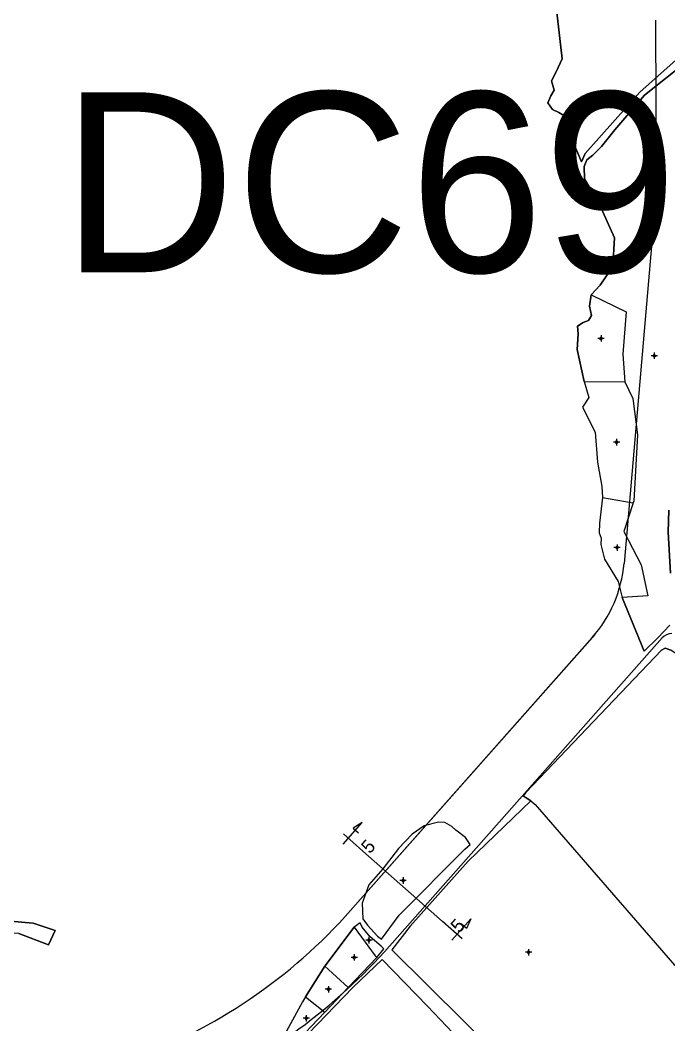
# Model space of a CAD drawing. Extents: x 547408 to 554234, y 1833375 to 1843904.
# Drawn here: x 551632.5 to 551884.7, y 1839567.3 to 1839957.8 of the extents above; entities that cross this region are included whole.
import ezdxf

# ---------------------------------------------------------------- set-up
doc = ezdxf.new("R2010")
doc.units = 0
for name, color, linetype in [('Level 1', 7, 'Continuous'), ('Level 10', 7, 'Continuous'), ('Level 11', 7, 'Continuous'), ('Level 30', 7, 'Continuous'), ('Level 62', 7, 'Continuous')]:
    doc.layers.add(name, color=color, linetype=linetype)

msp = doc.modelspace()

# ---------------------------------------------------------------- linework, layer by layer
at = {"layer": 'Level 1'}
for points in [[(551758.08, 1839637.57), (551765.46, 1839645.9)], [(551765.46, 1839645.9), (551761.91, 1839643.73), (551764.03, 1839641.85)], [(551758.2, 1839641.52), (551765.78, 1839634.81)], [(551765.78, 1839634.81), (551796.69, 1839607.44)], [(551804.27, 1839600.73), (551796.69, 1839607.44)], [(551800.36, 1839600.13), (551807.75, 1839608.47)], [(551807.75, 1839608.47), (551806.02, 1839604.68), (551803.9, 1839606.56)]]:
    msp.add_lwpolyline(points, dxfattribs=at)
at = {"layer": 'Level 10'}
for p, q in [((551851.77, 1839817.31), (551867.51, 1839817.24)), ((551858.82, 1839772.24), (551870.85, 1839770.2)), ((551750.99, 1839590.03), (551762.36, 1839605.23)), ((551760.08, 1839581.77), (551771.16, 1839593.51)), ((551743.39, 1839578.22), (551750.99, 1839590.03)), ((551750.99, 1839590.03), (551760.08, 1839581.77)), ((551750.95, 1839572.15), (551760.08, 1839581.77)), ((551743.39, 1839578.22), (551750.95, 1839572.15))]:
    msp.add_line(p, q, dxfattribs=at)
for points in [[(551840.96, 1839961.92), (551843.14, 1839942.77), (551840.82, 1839937.72), (551839.08, 1839934.25), (551840.08, 1839930.56), (551838.75, 1839928.44), (551837.63, 1839925.72), (551839.5, 1839923.1), (551841.88, 1839921.92), (551845.36, 1839919.86), (551846.42, 1839912.88), (551850.72, 1839902.76), (551852.12, 1839905.95), (551873.35, 1839929.87), (551891.05, 1839945.43), (551896.08, 1839982.99)], [(551896.08, 1839982.99), (551891.05, 1839945.43), (551873.35, 1839929.87), (551852.12, 1839905.95), (551850.72, 1839902.76), (551846.42, 1839912.88), (551845.36, 1839919.86), (551841.88, 1839921.92), (551839.5, 1839923.1), (551837.63, 1839925.72), (551838.75, 1839928.44), (551840.08, 1839930.56), (551839.08, 1839934.25), (551840.82, 1839937.72), (551843.14, 1839942.77), (551840.96, 1839961.92)], [(551892.17, 1839942.16), (551875.17, 1839928.68), (551863.71, 1839915.22), (551858.54, 1839908.69), (551855.17, 1839905.29), (551852.8, 1839903.52), (551851.73, 1839900.97), (551851.93, 1839896.07), (551857.85, 1839885.85), (551863.56, 1839873.23), (551862.89, 1839862.04), (551857.93, 1839854.81), (551854.44, 1839851), (551853.81, 1839846.58), (551854.55, 1839843.04), (551853.46, 1839841.09), (551851.35, 1839840.31), (551849.21, 1839838.89), (551849.47, 1839835.91), (551849.01, 1839829.84), (551851.77, 1839817.31), (551853.58, 1839811.12), (551851.09, 1839807.43), (551856.09, 1839797.7), (551856.93, 1839785.98), (551858.57, 1839776.56), (551858.82, 1839772.24), (551857.69, 1839762.25), (551857.63, 1839758.55), (551858.39, 1839756.5), (551858.26, 1839753.95), (551859.72, 1839748.32), (551864.97, 1839739.59), (551866.59, 1839733.35), (551875.12, 1839712.59), (551880.36, 1839717.77), (551885.1, 1839722.59)], [(551854.44, 1839851), (551857.93, 1839854.81), (551862.89, 1839862.04), (551863.56, 1839873.23), (551857.85, 1839885.85), (551851.93, 1839896.07), (551851.73, 1839900.97), (551852.8, 1839903.52), (551855.17, 1839905.29), (551858.54, 1839908.69), (551863.71, 1839915.22), (551875.17, 1839928.68), (551892.17, 1839942.16)], [(551851.77, 1839817.31), (551849.01, 1839829.84), (551849.47, 1839835.91), (551849.21, 1839838.89), (551851.35, 1839840.31), (551853.46, 1839841.09), (551854.55, 1839843.04), (551853.81, 1839846.58), (551854.44, 1839851)], [(551854.44, 1839851), (551868.11, 1839844.45), (551866.79, 1839828), (551867.51, 1839817.24)], [(551851.77, 1839817.31), (551853.58, 1839811.12), (551851.09, 1839807.43), (551856.09, 1839797.7), (551856.93, 1839785.98), (551858.57, 1839776.56), (551858.82, 1839772.24)], [(551867.51, 1839817.24), (551870.7, 1839810.73), (551872.53, 1839796.68), (551871.05, 1839770.81), (551870.85, 1839770.2)], [(551858.82, 1839772.24), (551857.69, 1839762.25), (551857.63, 1839758.55), (551858.39, 1839756.5), (551858.26, 1839753.95), (551859.72, 1839748.32), (551864.97, 1839739.59), (551866.59, 1839733.35)], [(551870.85, 1839770.2), (551867.2, 1839759.1), (551873.95, 1839746.09), (551876.46, 1839734.09), (551866.59, 1839733.35)], [(551885.36, 1839742.85), (551884.41, 1839758.76), (551884.71, 1839767.35)], [(551884.71, 1839767.35), (551884.41, 1839758.76), (551885.36, 1839742.85)], [(551885.1, 1839722.59), (551880.36, 1839717.77), (551875.12, 1839712.59), (551866.59, 1839733.35)], [(551885.9, 1839712.83), (551883.3, 1839713.66), (551881.87, 1839712.86), (551829.02, 1839657.53), (551828.05, 1839656.31), (551829.55, 1839655.21), (551831.07, 1839654.38), (551806.6, 1839630.9), (551784.08, 1839605.61), (551776.94, 1839596.39), (551832.86, 1839541.12)], [(551831.07, 1839654.38), (551829.55, 1839655.21), (551828.05, 1839656.31), (551829.02, 1839657.53), (551881.87, 1839712.86), (551883.3, 1839713.66), (551885.9, 1839712.83), (551905.88, 1839698.93), (551915.84, 1839692.11), (551922.25, 1839685.97), (551926.35, 1839680.35), (551937.3, 1839658.24), (551941.26, 1839646.85), (551941.92, 1839644.33), (551942.33, 1839641.13), (551939.88, 1839619.64), (551939.84, 1839619.43), (551939.72, 1839614.88), (551939.59, 1839607.46), (551939.81, 1839602.72), (551939.8, 1839598.09), (551939.59, 1839597.23)], [(551559.44, 1839662.09), (551579.17, 1839667.27), (551584.25, 1839669.57), (551585.78, 1839671.88), (551591.03, 1839681.43), (551593.88, 1839678.86), (551586.63, 1839667.74), (551584.56, 1839665.36), (551594.64, 1839655.66), (551602.13, 1839644), (551618.63, 1839619.43), (551619.09, 1839619.69), (551623.31, 1839608.05), (551634.43, 1839607.03), (551637.54, 1839606.83), (551646.06, 1839603.96), (551643.54, 1839598.36), (551631.99, 1839602.72), (551606.38, 1839603.99), (551601.81, 1839604.62), (551592.11, 1839606.48), (551558.17, 1839610.63)], [(551831.07, 1839654.38), (551806.6, 1839630.9), (551784.08, 1839605.61), (551776.94, 1839596.39), (551832.86, 1839541.12), (551839.22, 1839536.63), (551842.54, 1839536.8)], [(551831.07, 1839654.38), (551832.72, 1839652.88), (551901.41, 1839573.75)], [(551807.43, 1839637.42), (551805.63, 1839640.15), (551801.92, 1839642.89), (551800.36, 1839644.32), (551797.58, 1839645.91), (551795.18, 1839646.11), (551789.58, 1839644.57), (551784.85, 1839641.44), (551779.63, 1839635.84), (551773.43, 1839627.88), (551768.04, 1839621.68), (551765.46, 1839614.51), (551765.67, 1839608.46), (551767.54, 1839606.08), (551771.42, 1839601.73), (551772.92, 1839600.63), (551779.81, 1839609.91), (551805.43, 1839635.62), (551807.43, 1839637.42)], [(551631.99, 1839602.72), (551643.54, 1839598.36), (551646.06, 1839603.96), (551637.54, 1839606.83), (551634.43, 1839607.03), (551623.31, 1839608.05)], [(551771.16, 1839593.51), (551773.93, 1839596.76), (551772.79, 1839597.86), (551768.61, 1839601.55), (551765.49, 1839605.25), (551764.69, 1839606.89), (551762.36, 1839605.23)], [(551762.36, 1839605.23), (551770.53, 1839594.05), (551771.16, 1839593.51)], [(551803.23, 1839561.63), (551790.91, 1839574.54), (551773.25, 1839592.71), (551761.89, 1839581.77), (551741.16, 1839560.3), (551737.68, 1839555.69), (551722.6, 1839539.33), (551724.31, 1839537.66), (551732.88, 1839523.56), (551734.24, 1839520.37), (551734.61, 1839519.78), (551745.11, 1839506.16), (551803.23, 1839561.63)], [(551743.39, 1839578.22), (551742.23, 1839576.17), (551735.98, 1839564.86), (551740.7, 1839561.47), (551750.95, 1839572.15)]]:
    msp.add_lwpolyline(points, dxfattribs=at)
for points in [[(551805.43, 1839635.62), (551807.43, 1839637.42), (551805.63, 1839640.15), (551801.92, 1839642.89), (551800.36, 1839644.32), (551797.58, 1839645.91), (551795.18, 1839646.11), (551789.58, 1839644.57), (551784.85, 1839641.44), (551779.63, 1839635.84), (551773.43, 1839627.88), (551768.04, 1839621.68), (551765.46, 1839614.51), (551765.67, 1839608.46), (551767.54, 1839606.08), (551771.42, 1839601.73), (551772.92, 1839600.63), (551779.81, 1839609.91)], [(551771.16, 1839593.51), (551773.93, 1839596.76), (551772.79, 1839597.86), (551768.61, 1839601.55), (551765.49, 1839605.25), (551764.69, 1839606.89), (551762.36, 1839605.23), (551750.99, 1839590.03), (551743.39, 1839578.22), (551742.23, 1839576.17), (551735.98, 1839564.86), (551740.7, 1839561.47), (551750.95, 1839572.15), (551760.08, 1839581.77)], [(551745.11, 1839506.16), (551803.23, 1839561.63), (551790.91, 1839574.54), (551773.25, 1839592.71), (551761.89, 1839581.77), (551741.16, 1839560.3), (551737.68, 1839555.69), (551722.6, 1839539.33), (551724.31, 1839537.66), (551732.88, 1839523.56), (551734.24, 1839520.37), (551734.61, 1839519.78)]]:
    msp.add_lwpolyline(points, close=True, dxfattribs=at)
at = {"layer": 'Level 11'}
for p, q in [((551858.31, 1839835.37), (551858.31, 1839834.75)), ((551857.69, 1839834.12), (551857.06, 1839834.12)), ((551858.31, 1839834.75), (551857.69, 1839834.12)), ((551857.69, 1839834.12), (551858.31, 1839833.49)), ((551858.94, 1839834.12), (551858.31, 1839834.75)), ((551858.31, 1839833.49), (551858.94, 1839834.12)), ((551858.31, 1839833.49), (551858.31, 1839832.87)), ((551859.56, 1839834.12), (551858.94, 1839834.12)), ((551878.39, 1839827.38), (551877.77, 1839827.38)), ((551879.02, 1839828.01), (551878.39, 1839827.38)), ((551878.39, 1839827.38), (551879.02, 1839826.75)), ((551879.02, 1839828.63), (551879.02, 1839828.01)), ((551879.65, 1839827.38), (551879.02, 1839828.01)), ((551879.02, 1839826.75), (551879.65, 1839827.38)), ((551880.27, 1839827.38), (551879.65, 1839827.38)), ((551879.02, 1839826.75), (551879.02, 1839826.13)), ((551863.75, 1839793.76), (551863.12, 1839793.76)), ((551864.37, 1839794.39), (551863.75, 1839793.76)), ((551863.75, 1839793.76), (551864.37, 1839793.13)), ((551864.37, 1839795.01), (551864.37, 1839794.39)), ((551864.99, 1839793.76), (551864.37, 1839794.39)), ((551864.37, 1839793.13), (551864.99, 1839793.76)), ((551864.37, 1839793.13), (551864.37, 1839792.51)), ((551865.62, 1839793.76), (551864.99, 1839793.76)), ((551864.52, 1839753.43), (551863.89, 1839752.8)), ((551864.52, 1839754.05), (551864.52, 1839753.43)), ((551865.15, 1839752.8), (551864.52, 1839753.43)), ((551863.89, 1839752.8), (551863.27, 1839752.8)), ((551863.89, 1839752.8), (551864.52, 1839752.17)), ((551864.52, 1839752.17), (551865.15, 1839752.8)), ((551864.52, 1839752.17), (551864.52, 1839751.55)), ((551865.77, 1839752.8), (551865.15, 1839752.8)), ((551781.37, 1839624.62), (551781.37, 1839623.99)), ((551780.75, 1839623.37), (551780.12, 1839623.37)), ((551781.37, 1839623.99), (551780.75, 1839623.37)), ((551780.75, 1839623.37), (551781.37, 1839622.75)), ((551781.99, 1839623.37), (551781.37, 1839623.99)), ((551781.37, 1839622.75), (551781.99, 1839623.37)), ((551781.37, 1839622.75), (551781.37, 1839622.12)), ((551782.62, 1839623.37), (551781.99, 1839623.37)), ((551768.09, 1839600.83), (551767.47, 1839600.2)), ((551768.09, 1839601.45), (551768.09, 1839600.83)), ((551768.71, 1839600.2), (551768.09, 1839600.83)), ((551767.47, 1839600.2), (551766.84, 1839600.2)), ((551767.47, 1839600.2), (551768.09, 1839599.57)), ((551768.09, 1839599.57), (551768.71, 1839600.2)), ((551768.09, 1839599.57), (551768.09, 1839598.95)), ((551769.34, 1839600.2), (551768.71, 1839600.2)), ((551761.75, 1839593.5), (551761.12, 1839593.5)), ((551762.37, 1839594.13), (551761.75, 1839593.5)), ((551761.75, 1839593.5), (551762.37, 1839592.87)), ((551762.37, 1839594.75), (551762.37, 1839594.13)), ((551762.99, 1839593.5), (551762.37, 1839594.13)), ((551762.37, 1839592.87), (551762.99, 1839593.5)), ((551763.62, 1839593.5), (551762.99, 1839593.5)), ((551829.56, 1839595.5), (551828.93, 1839595.5)), ((551830.18, 1839596.13), (551829.56, 1839595.5)), ((551829.56, 1839595.5), (551830.18, 1839594.87)), ((551830.18, 1839596.75), (551830.18, 1839596.13)), ((551830.81, 1839595.5), (551830.18, 1839596.13)), ((551830.18, 1839594.87), (551830.81, 1839595.5)), ((551830.18, 1839594.87), (551830.18, 1839594.25)), ((551831.43, 1839595.5), (551830.81, 1839595.5)), ((551762.37, 1839592.87), (551762.37, 1839592.25)), ((551752.34, 1839581.71), (551751.71, 1839581.09)), ((551752.34, 1839582.34), (551752.34, 1839581.71)), ((551752.97, 1839581.09), (551752.34, 1839581.71)), ((551751.71, 1839581.09), (551751.09, 1839581.09)), ((551751.71, 1839581.09), (551752.34, 1839580.47)), ((551752.34, 1839580.47), (551752.97, 1839581.09)), ((551752.34, 1839580.47), (551752.34, 1839579.84)), ((551753.59, 1839581.09), (551752.97, 1839581.09)), ((551743.11, 1839569.84), (551742.49, 1839569.84)), ((551743.74, 1839570.47), (551743.11, 1839569.84)), ((551743.11, 1839569.84), (551743.74, 1839569.21)), ((551743.74, 1839571.09), (551743.74, 1839570.47)), ((551744.37, 1839569.84), (551743.74, 1839570.47)), ((551743.74, 1839569.21), (551744.37, 1839569.84)), ((551744.99, 1839569.84), (551744.37, 1839569.84)), ((551743.74, 1839569.21), (551743.74, 1839568.59))]:
    msp.add_line(p, q, dxfattribs=at)
for centre in [(551858.31, 1839834.12), (551879.02, 1839827.38), (551864.37, 1839793.76), (551864.52, 1839752.8), (551781.37, 1839623.37), (551768.09, 1839600.2), (551762.37, 1839593.5), (551830.18, 1839595.5), (551752.34, 1839581.09), (551743.74, 1839569.84)]:
    msp.add_circle(centre, 0.15, dxfattribs=at)
at = {"layer": 'Level 30'}
for points in [[(551879.49, 1839957.83), (551879.79, 1839891.06)], [(551879.79, 1839891.06), (551867.26, 1839746.64)], [(551855.98, 1839719.06), (551758.87, 1839609.37)], [(551854.88, 1839717.82), (551758.87, 1839609.37)], [(551882.13, 1839717.68), (551774.12, 1839595.66)]]:
    msp.add_lwpolyline(points, dxfattribs=at)
for centre, radius, start, end in [((551817.45, 1839750.97), 50, 318.4825, 355.0387), ((551885.88, 1839714.36), 5, 90.1553, 138.4825), ((551604.04, 1839750.87), 209.75, 289.0125, 317.5767), ((551604.04, 1839750.87), 230.25, 293.8173, 317.6179)]:
    msp.add_arc(centre, radius, start, end, dxfattribs=at)

# ---------------------------------------------------------------- texts
at = {"layer": 'Level 1'}
for p in [(551768.45, 1839633.5), (551803.24, 1839602.69)]:
    msp.add_text('5', height=5.21, rotation=48.4825, dxfattribs=at).set_placement(p)
at = {"layer": 'Level 62'}
msp.add_text('DC69', height=70, dxfattribs=at).set_placement((551648.66, 1839859.81))

doc.saveas('drawing.dxf')
